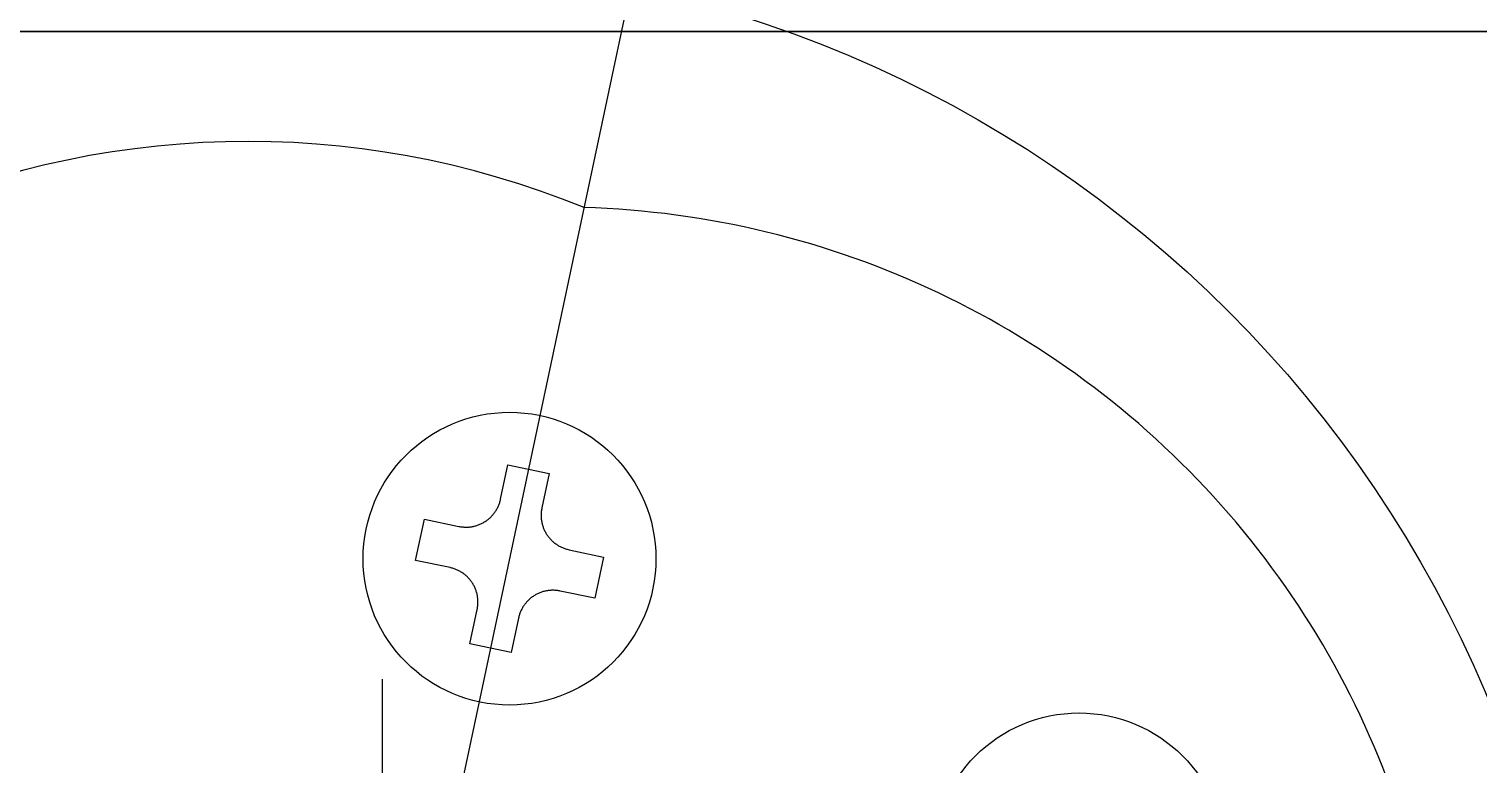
# Model space of a CAD drawing. Extents: x -668440 to 1010955, y -1678500 to 210463.
# Drawn here: x -557773 to -557258, y -1043874 to -1043612 of the extents above; entities that cross this region are included whole.
import ezdxf

# ---------------------------------------------------------------- set-up
doc = ezdxf.new("R2010")
doc.units = 0
doc.header["$MEASUREMENT"] = 0
doc.layers.get('0').update_dxf_attribs({"color": 3, "linetype": 'CONTINUOUS'})
for name, color, linetype in [('BOLT', 4, 'CONTINUOUS'), ('C400-N19-6M22_d', 7, 'CONTINUOUS'), ('cwr_d', 7, 'CONTINUOUS'), ('注記', 3, 'CONTINUOUS')]:
    doc.layers.add(name, color=color, linetype=linetype)

# ---------------------------------------------------------------- blocks, each defined once
blk = doc.blocks.new('tc02')
at = {"layer": '注記', "color": 4}
blk.add_line((-18602.46, 32824.251), (-18602.46, 32699.284), dxfattribs=at)
at = {"layer": '注記', "color": 4, "linetype": 'Continuous'}
for p, q in [((-18603.21, 32806.117), (-18601.71, 32806.117)), ((-18603.21, 32804.867), (-18603.21, 32806.117)), ((-18601.71, 32806.117), (-18601.71, 32804.867)), ((-18603.273, 32804.475), (-18603.264, 32804.504)), ((-18603.264, 32804.504), (-18603.256, 32804.533)), ((-18603.256, 32804.533), (-18603.248, 32804.563)), ((-18603.248, 32804.563), (-18603.241, 32804.593)), ((-18603.241, 32804.593), (-18603.234, 32804.623)), ((-18603.234, 32804.623), (-18603.229, 32804.653)), ((-18603.229, 32804.653), (-18603.224, 32804.684)), ((-18603.224, 32804.684), (-18603.22, 32804.714)), ((-18603.22, 32804.714), (-18603.216, 32804.744)), ((-18603.216, 32804.744), (-18603.214, 32804.775)), ((-18603.214, 32804.775), (-18603.212, 32804.806)), ((-18603.212, 32804.806), (-18603.211, 32804.836)), ((-18603.211, 32804.836), (-18603.21, 32804.867)), ((-18601.71, 32804.867), (-18601.71, 32804.836)), ((-18601.71, 32804.836), (-18601.709, 32804.806)), ((-18601.709, 32804.806), (-18601.707, 32804.775)), ((-18601.707, 32804.775), (-18601.704, 32804.744)), ((-18601.704, 32804.744), (-18601.701, 32804.714)), ((-18601.701, 32804.714), (-18601.697, 32804.684)), ((-18601.697, 32804.684), (-18601.692, 32804.653)), ((-18601.692, 32804.653), (-18601.686, 32804.623)), ((-18601.686, 32804.623), (-18601.68, 32804.593)), ((-18601.68, 32804.593), (-18601.673, 32804.563)), ((-18601.673, 32804.563), (-18601.665, 32804.533)), ((-18601.665, 32804.533), (-18601.657, 32804.504)), ((-18601.657, 32804.504), (-18601.647, 32804.475)), ((-18603.598, 32803.961), (-18603.576, 32803.983)), ((-18603.576, 32803.983), (-18603.555, 32804.005)), ((-18603.555, 32804.005), (-18603.534, 32804.027)), ((-18603.534, 32804.027), (-18603.514, 32804.05)), ((-18603.514, 32804.05), (-18603.494, 32804.074)), ((-18603.494, 32804.074), (-18603.475, 32804.098)), ((-18603.475, 32804.098), (-18603.456, 32804.122)), ((-18603.456, 32804.122), (-18603.438, 32804.147)), ((-18603.438, 32804.147), (-18603.421, 32804.172)), ((-18603.421, 32804.172), (-18603.404, 32804.198)), ((-18603.404, 32804.198), (-18603.388, 32804.224)), ((-18603.388, 32804.224), (-18603.373, 32804.251)), ((-18603.373, 32804.251), (-18603.358, 32804.278)), ((-18603.358, 32804.278), (-18603.344, 32804.305)), ((-18603.344, 32804.305), (-18603.33, 32804.332)), ((-18603.33, 32804.332), (-18603.318, 32804.36)), ((-18603.318, 32804.36), (-18603.306, 32804.388)), ((-18603.306, 32804.388), (-18603.294, 32804.417)), ((-18603.294, 32804.417), (-18603.283, 32804.446)), ((-18603.283, 32804.446), (-18603.273, 32804.475)), ((-18601.647, 32804.475), (-18601.637, 32804.446)), ((-18601.637, 32804.446), (-18601.627, 32804.417)), ((-18601.627, 32804.417), (-18601.615, 32804.388)), ((-18601.615, 32804.388), (-18601.603, 32804.36)), ((-18601.603, 32804.36), (-18601.591, 32804.332)), ((-18601.591, 32804.332), (-18601.577, 32804.305)), ((-18601.577, 32804.305), (-18601.563, 32804.278)), ((-18601.563, 32804.278), (-18601.548, 32804.251)), ((-18601.548, 32804.251), (-18601.533, 32804.224)), ((-18601.533, 32804.224), (-18601.517, 32804.198)), ((-18601.517, 32804.198), (-18601.5, 32804.172)), ((-18601.5, 32804.172), (-18601.483, 32804.147)), ((-18601.483, 32804.147), (-18601.465, 32804.122)), ((-18601.465, 32804.122), (-18601.446, 32804.098)), ((-18601.446, 32804.098), (-18601.427, 32804.074)), ((-18601.427, 32804.074), (-18601.407, 32804.05)), ((-18601.407, 32804.05), (-18601.387, 32804.027)), ((-18601.387, 32804.027), (-18601.366, 32804.005)), ((-18601.366, 32804.005), (-18601.344, 32803.983)), ((-18601.344, 32803.983), (-18601.322, 32803.961)), ((-18605.71, 32802.117), (-18605.71, 32803.617)), ((-18605.71, 32803.617), (-18604.46, 32803.617)), ((-18604.46, 32803.617), (-18604.43, 32803.617)), ((-18604.43, 32803.617), (-18604.399, 32803.618)), ((-18604.399, 32803.618), (-18604.368, 32803.62)), ((-18604.368, 32803.62), (-18604.338, 32803.623)), ((-18604.338, 32803.623), (-18604.307, 32803.626)), ((-18604.307, 32803.626), (-18604.277, 32803.63)), ((-18604.277, 32803.63), (-18604.247, 32803.635)), ((-18604.247, 32803.635), (-18604.216, 32803.641)), ((-18604.216, 32803.641), (-18604.187, 32803.647)), ((-18604.187, 32803.647), (-18604.157, 32803.654)), ((-18604.157, 32803.654), (-18604.127, 32803.662)), ((-18604.127, 32803.662), (-18604.097, 32803.67)), ((-18604.097, 32803.67), (-18604.068, 32803.68)), ((-18604.068, 32803.68), (-18604.039, 32803.69)), ((-18604.039, 32803.69), (-18604.01, 32803.7)), ((-18604.01, 32803.7), (-18603.982, 32803.712)), ((-18603.982, 32803.712), (-18603.954, 32803.724)), ((-18603.954, 32803.724), (-18603.926, 32803.737)), ((-18603.926, 32803.737), (-18603.898, 32803.75)), ((-18603.898, 32803.75), (-18603.871, 32803.764)), ((-18603.871, 32803.764), (-18603.844, 32803.779)), ((-18603.844, 32803.779), (-18603.818, 32803.795)), ((-18603.818, 32803.795), (-18603.792, 32803.811)), ((-18603.792, 32803.811), (-18603.766, 32803.827)), ((-18603.766, 32803.827), (-18603.741, 32803.845)), ((-18603.741, 32803.845), (-18603.716, 32803.863)), ((-18603.716, 32803.863), (-18603.691, 32803.881)), ((-18603.691, 32803.881), (-18603.667, 32803.9)), ((-18603.667, 32803.9), (-18603.644, 32803.92)), ((-18603.644, 32803.92), (-18603.621, 32803.941)), ((-18603.621, 32803.941), (-18603.598, 32803.961)), ((-18601.322, 32803.961), (-18601.3, 32803.941)), ((-18601.3, 32803.941), (-18601.277, 32803.92)), ((-18601.277, 32803.92), (-18601.254, 32803.9)), ((-18601.254, 32803.9), (-18601.23, 32803.881)), ((-18601.23, 32803.881), (-18601.205, 32803.863)), ((-18601.205, 32803.863), (-18601.18, 32803.845)), ((-18601.18, 32803.845), (-18601.155, 32803.827)), ((-18601.155, 32803.827), (-18601.129, 32803.811)), ((-18601.129, 32803.811), (-18601.103, 32803.794)), ((-18601.103, 32803.794), (-18601.077, 32803.779)), ((-18601.077, 32803.779), (-18601.05, 32803.764)), ((-18601.05, 32803.764), (-18601.023, 32803.75)), ((-18601.023, 32803.75), (-18600.995, 32803.737)), ((-18600.995, 32803.737), (-18600.967, 32803.724)), ((-18600.967, 32803.724), (-18600.939, 32803.712)), ((-18600.939, 32803.712), (-18600.91, 32803.7)), ((-18600.91, 32803.7), (-18600.882, 32803.69)), ((-18600.882, 32803.69), (-18600.853, 32803.68)), ((-18600.853, 32803.68), (-18600.823, 32803.67)), ((-18600.823, 32803.67), (-18600.794, 32803.662)), ((-18600.794, 32803.662), (-18600.764, 32803.654)), ((-18600.764, 32803.654), (-18600.734, 32803.647)), ((-18600.734, 32803.647), (-18600.704, 32803.641)), ((-18600.704, 32803.641), (-18600.674, 32803.635)), ((-18600.674, 32803.635), (-18600.644, 32803.63)), ((-18600.644, 32803.63), (-18600.613, 32803.626)), ((-18600.613, 32803.626), (-18600.583, 32803.623)), ((-18600.583, 32803.623), (-18600.552, 32803.62)), ((-18600.552, 32803.62), (-18600.522, 32803.618)), ((-18600.522, 32803.618), (-18600.491, 32803.617)), ((-18600.491, 32803.617), (-18600.46, 32803.617)), ((-18600.46, 32803.617), (-18599.21, 32803.617)), ((-18599.21, 32803.617), (-18599.21, 32802.117)), ((-18604.46, 32802.117), (-18605.71, 32802.117)), ((-18604.43, 32802.116), (-18604.46, 32802.117)), ((-18604.399, 32802.115), (-18604.43, 32802.116)), ((-18604.368, 32802.113), (-18604.399, 32802.115)), ((-18604.338, 32802.111), (-18604.368, 32802.113)), ((-18604.307, 32802.107), (-18604.338, 32802.111)), ((-18604.277, 32802.103), (-18604.307, 32802.107)), ((-18604.247, 32802.098), (-18604.277, 32802.103)), ((-18604.216, 32802.093), (-18604.247, 32802.098)), ((-18604.187, 32802.086), (-18604.216, 32802.093)), ((-18604.157, 32802.079), (-18604.187, 32802.086)), ((-18604.127, 32802.071), (-18604.157, 32802.079)), ((-18604.097, 32802.063), (-18604.127, 32802.071)), ((-18604.068, 32802.054), (-18604.097, 32802.063)), ((-18604.039, 32802.044), (-18604.068, 32802.054)), ((-18604.01, 32802.033), (-18604.039, 32802.044)), ((-18603.982, 32802.021), (-18604.01, 32802.033)), ((-18603.954, 32802.009), (-18603.982, 32802.021)), ((-18603.926, 32801.997), (-18603.954, 32802.009)), ((-18603.898, 32801.983), (-18603.926, 32801.997)), ((-18603.871, 32801.969), (-18603.898, 32801.983)), ((-18603.844, 32801.954), (-18603.871, 32801.969)), ((-18603.818, 32801.939), (-18603.844, 32801.954)), ((-18603.792, 32801.923), (-18603.818, 32801.939)), ((-18603.766, 32801.906), (-18603.792, 32801.923)), ((-18601.129, 32801.923), (-18601.155, 32801.906)), ((-18601.103, 32801.939), (-18601.129, 32801.923)), ((-18601.077, 32801.954), (-18601.103, 32801.939)), ((-18601.05, 32801.969), (-18601.077, 32801.954)), ((-18601.023, 32801.983), (-18601.05, 32801.969)), ((-18600.995, 32801.997), (-18601.023, 32801.983)), ((-18600.967, 32802.009), (-18600.995, 32801.997)), ((-18600.939, 32802.021), (-18600.967, 32802.009)), ((-18600.91, 32802.033), (-18600.939, 32802.021)), ((-18600.882, 32802.044), (-18600.91, 32802.033)), ((-18600.853, 32802.054), (-18600.882, 32802.044)), ((-18600.823, 32802.063), (-18600.853, 32802.054)), ((-18600.794, 32802.071), (-18600.823, 32802.063)), ((-18600.764, 32802.079), (-18600.794, 32802.071)), ((-18600.734, 32802.086), (-18600.764, 32802.079)), ((-18600.704, 32802.093), (-18600.734, 32802.086)), ((-18600.674, 32802.098), (-18600.704, 32802.093)), ((-18600.644, 32802.103), (-18600.674, 32802.098)), ((-18600.613, 32802.107), (-18600.644, 32802.103)), ((-18600.583, 32802.111), (-18600.613, 32802.107)), ((-18600.552, 32802.113), (-18600.583, 32802.111)), ((-18600.522, 32802.115), (-18600.552, 32802.113)), ((-18600.491, 32802.116), (-18600.522, 32802.115)), ((-18600.46, 32802.117), (-18600.491, 32802.116)), ((-18599.21, 32802.117), (-18600.46, 32802.117)), ((-18603.741, 32801.889), (-18603.766, 32801.906)), ((-18603.716, 32801.871), (-18603.741, 32801.889)), ((-18603.691, 32801.852), (-18603.716, 32801.871)), ((-18603.667, 32801.833), (-18603.691, 32801.852)), ((-18603.644, 32801.813), (-18603.667, 32801.833)), ((-18603.621, 32801.793), (-18603.644, 32801.813)), ((-18603.598, 32801.772), (-18603.621, 32801.793)), ((-18603.576, 32801.75), (-18603.598, 32801.772)), ((-18603.555, 32801.728), (-18603.576, 32801.75)), ((-18603.534, 32801.706), (-18603.555, 32801.728)), ((-18603.514, 32801.683), (-18603.534, 32801.706)), ((-18603.494, 32801.66), (-18603.514, 32801.683)), ((-18603.475, 32801.636), (-18603.494, 32801.66)), ((-18603.456, 32801.611), (-18603.475, 32801.636)), ((-18603.438, 32801.586), (-18603.456, 32801.611)), ((-18603.421, 32801.561), (-18603.438, 32801.586)), ((-18603.404, 32801.535), (-18603.421, 32801.561)), ((-18603.388, 32801.509), (-18603.404, 32801.535)), ((-18603.373, 32801.483), (-18603.388, 32801.509)), ((-18603.358, 32801.456), (-18603.373, 32801.483)), ((-18603.344, 32801.428), (-18603.358, 32801.456)), ((-18603.33, 32801.401), (-18603.344, 32801.428)), ((-18601.577, 32801.428), (-18601.591, 32801.401)), ((-18601.563, 32801.456), (-18601.577, 32801.428)), ((-18601.548, 32801.483), (-18601.563, 32801.456)), ((-18601.533, 32801.509), (-18601.548, 32801.483)), ((-18601.517, 32801.535), (-18601.533, 32801.509)), ((-18601.5, 32801.561), (-18601.517, 32801.535)), ((-18601.483, 32801.586), (-18601.5, 32801.561)), ((-18601.465, 32801.611), (-18601.483, 32801.586)), ((-18601.446, 32801.636), (-18601.465, 32801.611)), ((-18601.427, 32801.66), (-18601.446, 32801.636)), ((-18601.407, 32801.683), (-18601.427, 32801.66)), ((-18601.387, 32801.706), (-18601.407, 32801.683)), ((-18601.366, 32801.728), (-18601.387, 32801.706)), ((-18601.344, 32801.75), (-18601.366, 32801.728)), ((-18601.322, 32801.772), (-18601.344, 32801.75)), ((-18601.3, 32801.793), (-18601.322, 32801.772)), ((-18601.277, 32801.813), (-18601.3, 32801.793)), ((-18601.254, 32801.833), (-18601.277, 32801.813)), ((-18601.23, 32801.852), (-18601.254, 32801.833)), ((-18601.205, 32801.871), (-18601.23, 32801.852)), ((-18601.18, 32801.889), (-18601.205, 32801.871)), ((-18601.155, 32801.906), (-18601.18, 32801.889)), ((-18603.318, 32801.373), (-18603.33, 32801.401)), ((-18603.306, 32801.345), (-18603.318, 32801.373)), ((-18603.294, 32801.316), (-18603.306, 32801.345)), ((-18603.283, 32801.288), (-18603.294, 32801.316)), ((-18603.273, 32801.259), (-18603.283, 32801.288)), ((-18603.264, 32801.229), (-18603.273, 32801.259)), ((-18603.256, 32801.2), (-18603.264, 32801.229)), ((-18603.248, 32801.17), (-18603.256, 32801.2)), ((-18603.241, 32801.14), (-18603.248, 32801.17)), ((-18603.234, 32801.11), (-18603.241, 32801.14)), ((-18603.229, 32801.08), (-18603.234, 32801.11)), ((-18603.224, 32801.05), (-18603.229, 32801.08)), ((-18603.22, 32801.019), (-18603.224, 32801.05)), ((-18603.216, 32800.989), (-18603.22, 32801.019)), ((-18603.214, 32800.958), (-18603.216, 32800.989)), ((-18603.212, 32800.928), (-18603.214, 32800.958)), ((-18603.211, 32800.897), (-18603.212, 32800.928)), ((-18603.21, 32800.867), (-18603.211, 32800.897)), ((-18601.709, 32800.928), (-18601.71, 32800.897)), ((-18601.71, 32800.897), (-18601.71, 32800.867)), ((-18601.707, 32800.958), (-18601.709, 32800.928)), ((-18601.704, 32800.989), (-18601.707, 32800.958)), ((-18601.701, 32801.019), (-18601.704, 32800.989)), ((-18601.697, 32801.05), (-18601.701, 32801.019)), ((-18601.692, 32801.08), (-18601.697, 32801.05)), ((-18601.687, 32801.11), (-18601.692, 32801.08)), ((-18601.68, 32801.14), (-18601.687, 32801.11)), ((-18601.673, 32801.17), (-18601.68, 32801.14)), ((-18601.665, 32801.2), (-18601.673, 32801.17)), ((-18601.657, 32801.229), (-18601.665, 32801.2)), ((-18601.647, 32801.258), (-18601.657, 32801.229)), ((-18601.637, 32801.288), (-18601.647, 32801.258)), ((-18601.627, 32801.316), (-18601.637, 32801.288)), ((-18601.615, 32801.345), (-18601.627, 32801.316)), ((-18601.603, 32801.373), (-18601.615, 32801.345)), ((-18601.591, 32801.401), (-18601.603, 32801.373)), ((-18603.21, 32799.617), (-18603.21, 32800.867)), ((-18601.71, 32800.867), (-18601.71, 32799.617)), ((-18601.71, 32799.617), (-18603.21, 32799.617))]:
    blk.add_line(p, q, dxfattribs=at)
at = {"layer": '注記', "color": 4}
blk.add_circle((-18602.46, 32781.117), 42.5, dxfattribs=at)
at = {"layer": '注記', "color": 4, "linetype": 'Continuous'}
for centre in [(-18602.46, 32802.867), (-18580.46, 32796.617)]:
    blk.add_circle(centre, 5.2, dxfattribs=at)
for centre, start, end in [((-18608.086, 32784.604), 79.7178, 174.5159), ((-18596.834, 32784.604), 5.4841, 100.2821)]:
    blk.add_arc(centre, 31.518, start, end, dxfattribs=at)
blk = doc.blocks.new('剛接合部C1Y')
at = {"layer": 'BOLT'}
blk.add_line((-222834.62063, -409043.07507), (-222834.62063, -409009.07507), dxfattribs=at)
at = {"layer": 'C400-N19-6M22_d'}
blk.add_line((-222874.62063, -408986.07507), (-222674.62063, -408986.07507), dxfattribs=at)
at = {"layer": 'cwr_d'}
blk.add_line((-222674.62063, -408986.07507), (-222874.62063, -408986.07507), dxfattribs=at)
at = {"rotation": 348.0238675557966}
blk.add_blockref('tc02', (-211439.27873, -444953.77087, 500), dxfattribs=at)

msp = doc.modelspace()

# ---------------------------------------------------------------- block references
at = {"xscale": 10, "yscale": 10, "zscale": 10}
msp.add_blockref('剛接合部C1Y', (1670698.6842, 3046247.35843, 5600), dxfattribs=at)

doc.saveas('drawing.dxf')
